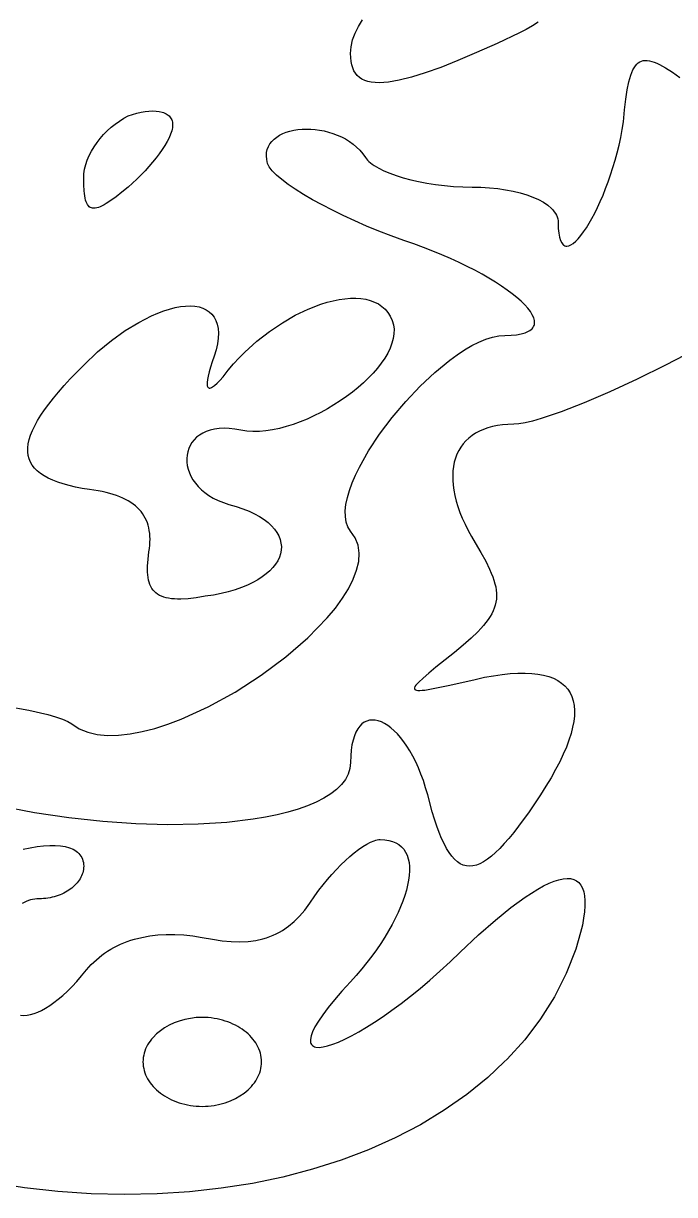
# Model space of a CAD drawing. Extents: x 0.98 to 7.44, y -5.29 to -1.05.
# Drawn here: x 6.6736 to 6.7041, y -1.7316 to -1.6768 of the extents above; entities that cross this region are included whole.
import ezdxf

# ---------------------------------------------------------------- set-up
doc = ezdxf.new("R2010")
doc.units = 0
doc.header["$MEASUREMENT"] = 0
doc.layers.add('BLACK', color=7, linetype='CONTINUOUS')

msp = doc.modelspace()

# ---------------------------------------------------------------- linework, layer by layer
at = {"layer": 'BLACK', "linetype": 'CONTINUOUS'}
for p, q in [((6.689285, -1.676918), (6.689481, -1.676614)), ((6.697707, -1.676712), (6.697432, -1.676888)), ((6.689013, -1.677545), (6.689129, -1.677229)), ((6.689129, -1.677229), (6.689285, -1.676918)), ((6.696834, -1.677218), (6.695784, -1.67771)), ((6.69714, -1.677057), (6.696834, -1.677218)), ((6.697432, -1.676888), (6.69714, -1.677057)), ((6.688918, -1.67819), (6.688942, -1.677866)), ((6.688942, -1.677866), (6.689013, -1.677545)), ((6.695784, -1.67771), (6.69482, -1.678143)), ((6.688943, -1.678553), (6.688918, -1.67819)), ((6.69482, -1.678143), (6.693938, -1.678518)), ((6.688974, -1.678714), (6.688943, -1.678553)), ((6.689019, -1.678861), (6.688974, -1.678714)), ((6.689077, -1.678993), (6.689019, -1.678861)), ((6.689149, -1.679112), (6.689077, -1.678993)), ((6.693137, -1.678835), (6.692414, -1.679094)), ((6.693938, -1.678518), (6.693137, -1.678835)), ((6.702088, -1.679074), (6.70214, -1.678955)), ((6.70214, -1.678955), (6.702196, -1.678852)), ((6.702196, -1.678852), (6.702256, -1.678762)), ((6.702256, -1.678762), (6.702321, -1.678686)), ((6.702321, -1.678686), (6.70239, -1.678624)), ((6.70239, -1.678624), (6.702464, -1.678576)), ((6.702464, -1.678576), (6.702543, -1.67854)), ((6.702543, -1.67854), (6.702628, -1.678518)), ((6.702628, -1.678518), (6.702718, -1.678508)), ((6.702718, -1.678508), (6.702814, -1.678511)), ((6.702814, -1.678511), (6.702917, -1.678526)), ((6.702917, -1.678526), (6.703025, -1.678553)), ((6.703025, -1.678553), (6.703141, -1.678592)), ((6.703141, -1.678592), (6.703263, -1.678642)), ((6.703263, -1.678642), (6.703393, -1.678704)), ((6.703393, -1.678704), (6.703674, -1.678861)), ((6.703674, -1.678861), (6.703987, -1.679061)), ((6.689234, -1.679217), (6.689149, -1.679112)), ((6.689334, -1.679308), (6.689234, -1.679217)), ((6.689449, -1.679385), (6.689334, -1.679308)), ((6.689579, -1.679447), (6.689449, -1.679385)), ((6.689724, -1.679496), (6.689579, -1.679447)), ((6.689885, -1.679531), (6.689724, -1.679496)), ((6.690254, -1.679557), (6.689885, -1.679531)), ((6.690689, -1.679527), (6.690254, -1.679557)), ((6.691192, -1.67944), (6.690689, -1.679527)), ((6.691766, -1.679296), (6.691192, -1.67944)), ((6.692414, -1.679094), (6.691766, -1.679296)), ((6.701876, -1.679887), (6.701952, -1.679516)), ((6.701952, -1.679516), (6.701994, -1.679354)), ((6.701994, -1.679354), (6.702039, -1.679206)), ((6.702039, -1.679206), (6.702088, -1.679074)), ((6.703987, -1.679061), (6.704334, -1.679301)), ((6.701809, -1.680321), (6.701876, -1.679887)), ((6.70175, -1.68082), (6.701809, -1.680321)), ((6.678295, -1.681219), (6.678501, -1.681107)), ((6.678501, -1.681107), (6.678708, -1.681035)), ((6.678708, -1.681035), (6.67891, -1.680977)), ((6.67891, -1.680977), (6.679106, -1.680931)), ((6.679106, -1.680931), (6.679295, -1.680899)), ((6.679295, -1.680899), (6.679477, -1.680879)), ((6.679477, -1.680879), (6.679649, -1.680872)), ((6.679649, -1.680872), (6.67981, -1.680879)), ((6.67981, -1.680879), (6.679959, -1.680899)), ((6.679959, -1.680899), (6.680096, -1.680931)), ((6.680096, -1.680931), (6.680159, -1.680952)), ((6.680159, -1.680952), (6.680218, -1.680977)), ((6.680218, -1.680977), (6.680274, -1.681004)), ((6.680274, -1.681004), (6.680325, -1.681035)), ((6.680325, -1.681035), (6.680372, -1.681069)), ((6.680372, -1.681069), (6.680415, -1.681107)), ((6.680415, -1.681107), (6.680454, -1.681148)), ((6.680454, -1.681148), (6.680487, -1.681191)), ((6.680487, -1.681191), (6.680516, -1.681239)), ((6.701696, -1.681385), (6.70175, -1.68082)), ((6.677526, -1.681806), (6.677707, -1.681641)), ((6.677707, -1.681641), (6.677896, -1.681487)), ((6.677896, -1.681487), (6.678093, -1.681346)), ((6.678093, -1.681346), (6.678295, -1.681219)), ((6.680516, -1.681239), (6.680541, -1.681289)), ((6.680541, -1.681289), (6.68056, -1.681343)), ((6.68056, -1.681733), (6.680541, -1.681808)), ((6.68056, -1.681343), (6.680573, -1.6814)), ((6.680573, -1.68166), (6.68056, -1.681733)), ((6.680573, -1.6814), (6.680582, -1.68146)), ((6.680582, -1.68159), (6.680573, -1.68166)), ((6.680582, -1.68146), (6.680584, -1.681524)), ((6.680584, -1.681524), (6.680582, -1.68159)), ((6.686448, -1.681751), (6.686644, -1.681732)), ((6.686644, -1.681732), (6.686844, -1.681725)), ((6.686844, -1.681725), (6.687049, -1.681729)), ((6.687049, -1.681729), (6.687257, -1.681745)), ((6.687257, -1.681745), (6.687466, -1.681772)), ((6.701638, -1.681749), (6.701696, -1.681385)), ((6.677043, -1.682357), (6.677192, -1.682165)), ((6.677192, -1.682165), (6.677354, -1.681981)), ((6.677354, -1.681981), (6.677526, -1.681806)), ((6.680415, -1.682136), (6.680325, -1.682312)), ((6.680487, -1.681967), (6.680415, -1.682136)), ((6.680516, -1.681887), (6.680487, -1.681967)), ((6.680541, -1.681808), (6.680516, -1.681887)), ((6.685228, -1.682298), (6.685335, -1.682192)), ((6.685335, -1.682192), (6.685457, -1.682096)), ((6.685457, -1.682096), (6.685594, -1.682011)), ((6.685594, -1.682011), (6.685744, -1.681937)), ((6.685744, -1.681937), (6.685905, -1.681874)), ((6.685905, -1.681874), (6.686077, -1.681822)), ((6.686077, -1.681822), (6.686259, -1.681781)), ((6.686259, -1.681781), (6.686448, -1.681751)), ((6.687466, -1.681772), (6.687675, -1.681811)), ((6.687675, -1.681811), (6.687883, -1.681862)), ((6.687883, -1.681862), (6.688089, -1.681926)), ((6.688089, -1.681926), (6.688291, -1.682001)), ((6.688291, -1.682001), (6.688487, -1.682088)), ((6.688487, -1.682088), (6.688677, -1.682188)), ((6.688677, -1.682188), (6.68886, -1.682301)), ((6.701492, -1.682473), (6.70157, -1.682112)), ((6.70157, -1.682112), (6.701638, -1.681749)), ((6.676677, -1.682967), (6.676784, -1.682759)), ((6.676784, -1.682759), (6.676906, -1.682555)), ((6.676906, -1.682555), (6.677043, -1.682357)), ((6.680096, -1.682684), (6.679959, -1.682878)), ((6.680218, -1.682495), (6.680096, -1.682684)), ((6.680325, -1.682312), (6.680218, -1.682495)), ((6.684975, -1.682984), (6.684984, -1.682827)), ((6.684984, -1.682827), (6.685015, -1.682679)), ((6.685015, -1.682679), (6.685067, -1.682542)), ((6.685067, -1.682542), (6.685139, -1.682415)), ((6.685139, -1.682415), (6.685228, -1.682298)), ((6.68886, -1.682301), (6.689034, -1.682425)), ((6.689034, -1.682425), (6.689197, -1.682563)), ((6.689197, -1.682563), (6.689349, -1.682713)), ((6.689349, -1.682713), (6.689488, -1.682876)), ((6.70131, -1.683181), (6.701405, -1.682829)), ((6.701405, -1.682829), (6.701492, -1.682473)), ((6.676486, -1.683496), (6.676515, -1.683389)), ((6.676515, -1.683389), (6.676587, -1.683177)), ((6.676587, -1.683177), (6.676677, -1.682967)), ((6.679649, -1.683273), (6.679477, -1.683473)), ((6.67981, -1.683074), (6.679649, -1.683273)), ((6.679959, -1.682878), (6.67981, -1.683074)), ((6.68499, -1.683152), (6.684975, -1.682984)), ((6.685029, -1.683329), (6.68499, -1.683152)), ((6.685111, -1.683495), (6.685029, -1.683329)), ((6.689488, -1.682876), (6.689612, -1.683051)), ((6.689612, -1.683051), (6.689657, -1.683116)), ((6.689657, -1.683116), (6.689711, -1.683181)), ((6.689711, -1.683181), (6.689776, -1.683246)), ((6.689776, -1.683246), (6.68985, -1.68331)), ((6.68985, -1.68331), (6.689933, -1.683374)), ((6.689933, -1.683374), (6.690026, -1.683437)), ((6.701207, -1.683526), (6.70131, -1.683181)), ((6.676418, -1.684024), (6.676421, -1.683919)), ((6.676421, -1.683919), (6.676429, -1.683814)), ((6.676429, -1.683814), (6.676443, -1.683708)), ((6.676443, -1.683708), (6.676462, -1.683602)), ((6.676462, -1.683602), (6.676486, -1.683496)), ((6.679106, -1.68387), (6.67891, -1.684064)), ((6.679295, -1.683672), (6.679106, -1.68387)), ((6.679477, -1.683473), (6.679295, -1.683672)), ((6.685252, -1.683678), (6.685111, -1.683495)), ((6.685448, -1.683877), (6.685252, -1.683678)), ((6.685695, -1.684089), (6.685448, -1.683877)), ((6.690026, -1.683437), (6.690237, -1.683561)), ((6.690237, -1.683561), (6.690481, -1.683681)), ((6.690481, -1.683681), (6.690755, -1.683796)), ((6.690755, -1.683796), (6.691056, -1.683905)), ((6.691056, -1.683905), (6.691383, -1.684006)), ((6.700984, -1.684193), (6.701098, -1.683864)), ((6.701098, -1.683864), (6.701207, -1.683526)), ((6.676423, -1.684341), (6.676418, -1.684024)), ((6.676439, -1.684617), (6.676423, -1.684341)), ((6.678501, -1.68444), (6.678203, -1.684684)), ((6.678708, -1.684255), (6.678501, -1.68444)), ((6.67891, -1.684064), (6.678708, -1.684255)), ((6.68599, -1.684312), (6.685695, -1.684089)), ((6.68633, -1.684545), (6.68599, -1.684312)), ((6.691383, -1.684006), (6.691733, -1.6841)), ((6.691733, -1.6841), (6.692102, -1.684184)), ((6.692102, -1.684184), (6.69249, -1.684258)), ((6.69249, -1.684258), (6.692893, -1.684321)), ((6.692893, -1.684321), (6.69331, -1.684372)), ((6.69331, -1.684372), (6.693737, -1.684409)), ((6.693737, -1.684409), (6.694172, -1.684432)), ((6.694172, -1.684432), (6.694612, -1.68444)), ((6.694612, -1.68444), (6.695024, -1.684448)), ((6.695024, -1.684448), (6.695423, -1.684472)), ((6.695423, -1.684472), (6.695809, -1.684511)), ((6.700864, -1.684511), (6.700984, -1.684193)), ((6.676451, -1.684739), (6.676439, -1.684617)), ((6.676467, -1.684851), (6.676451, -1.684739)), ((6.676486, -1.684954), (6.676467, -1.684851)), ((6.676509, -1.685046), (6.676486, -1.684954)), ((6.677933, -1.684895), (6.67769, -1.685072)), ((6.678203, -1.684684), (6.677933, -1.684895)), ((6.686711, -1.684785), (6.68633, -1.684545)), ((6.68713, -1.68503), (6.686711, -1.684785)), ((6.687582, -1.685279), (6.68713, -1.68503)), ((6.695809, -1.684511), (6.696179, -1.684564)), ((6.696179, -1.684564), (6.696531, -1.684631)), ((6.696531, -1.684631), (6.696863, -1.684711)), ((6.696863, -1.684711), (6.697173, -1.684804)), ((6.697173, -1.684804), (6.697459, -1.684909)), ((6.697459, -1.684909), (6.69772, -1.685025)), ((6.69772, -1.685025), (6.697952, -1.685152)), ((6.700614, -1.685113), (6.700741, -1.684819)), ((6.700741, -1.684819), (6.700864, -1.684511)), ((6.676535, -1.685128), (6.676509, -1.685046)), ((6.676565, -1.6852), (6.676535, -1.685128)), ((6.676599, -1.685262), (6.676565, -1.6852)), ((6.676638, -1.685315), (6.676599, -1.685262)), ((6.67668, -1.685358), (6.676638, -1.685315)), ((6.676727, -1.685391), (6.67668, -1.685358)), ((6.676778, -1.685415), (6.676727, -1.685391)), ((6.676834, -1.68543), (6.676778, -1.685415)), ((6.676896, -1.685435), (6.676834, -1.68543)), ((6.676962, -1.685431), (6.676896, -1.685435)), ((6.677033, -1.685417), (6.676962, -1.685431)), ((6.67711, -1.685395), (6.677033, -1.685417)), ((6.677192, -1.685363), (6.67711, -1.685395)), ((6.677279, -1.685323), (6.677192, -1.685363)), ((6.677373, -1.685273), (6.677279, -1.685323)), ((6.677472, -1.685215), (6.677373, -1.685273)), ((6.67769, -1.685072), (6.677472, -1.685215)), ((6.688066, -1.685529), (6.687582, -1.685279)), ((6.688576, -1.685778), (6.688066, -1.685529)), ((6.697952, -1.685152), (6.698153, -1.68529)), ((6.698153, -1.68529), (6.698323, -1.685436)), ((6.698323, -1.685436), (6.698395, -1.685513)), ((6.698395, -1.685513), (6.698459, -1.685592)), ((6.700354, -1.685659), (6.700485, -1.685393)), ((6.700485, -1.685393), (6.700614, -1.685113)), ((6.689111, -1.686024), (6.688576, -1.685778)), ((6.689666, -1.686266), (6.689111, -1.686024)), ((6.698459, -1.685592), (6.698513, -1.685673)), ((6.698513, -1.685673), (6.698558, -1.685756)), ((6.698558, -1.685756), (6.698594, -1.685841)), ((6.698594, -1.685841), (6.698619, -1.685928)), ((6.698619, -1.685928), (6.698635, -1.686017)), ((6.698635, -1.686017), (6.69864, -1.686107)), ((6.69864, -1.686107), (6.698647, -1.686373)), ((6.70009, -1.686138), (6.700222, -1.685907)), ((6.700222, -1.685907), (6.700354, -1.685659)), ((6.690238, -1.6865), (6.689666, -1.686266)), ((6.690823, -1.686726), (6.690238, -1.6865)), ((6.698647, -1.686373), (6.698668, -1.6866)), ((6.698668, -1.6866), (6.698702, -1.686789)), ((6.699703, -1.686711), (6.69983, -1.686541)), ((6.69983, -1.686541), (6.699959, -1.68635)), ((6.699959, -1.68635), (6.70009, -1.686138)), ((6.691418, -1.68694), (6.690823, -1.686726)), ((6.691881, -1.6871), (6.691418, -1.68694)), ((6.692331, -1.687265), (6.691881, -1.6871)), ((6.698702, -1.686789), (6.698749, -1.686941)), ((6.698749, -1.686941), (6.698806, -1.687057)), ((6.698806, -1.687057), (6.698874, -1.687139)), ((6.698874, -1.687139), (6.698912, -1.687167)), ((6.698912, -1.687167), (6.698952, -1.687188)), ((6.698952, -1.687188), (6.698995, -1.6872)), ((6.698995, -1.6872), (6.699039, -1.687205)), ((6.699039, -1.687205), (6.699134, -1.687192)), ((6.699134, -1.687192), (6.699237, -1.687149)), ((6.699237, -1.687149), (6.699346, -1.687078)), ((6.699346, -1.687078), (6.69946, -1.686981)), ((6.69946, -1.686981), (6.69958, -1.686858)), ((6.69958, -1.686858), (6.699703, -1.686711)), ((6.692769, -1.687435), (6.692331, -1.687265)), ((6.693193, -1.68761), (6.692769, -1.687435)), ((6.693602, -1.687788), (6.693193, -1.68761)), ((6.693996, -1.687969), (6.693602, -1.687788)), ((6.694373, -1.688153), (6.693996, -1.687969)), ((6.694734, -1.688338), (6.694373, -1.688153)), ((6.695076, -1.688524), (6.694734, -1.688338)), ((6.6954, -1.68871), (6.695076, -1.688524)), ((6.695704, -1.688895), (6.6954, -1.68871)), ((6.695988, -1.689079), (6.695704, -1.688895)), ((6.696251, -1.689261), (6.695988, -1.689079)), ((6.696492, -1.68944), (6.696251, -1.689261)), ((6.686935, -1.690154), (6.687529, -1.689926)), ((6.687529, -1.689926), (6.687819, -1.689837)), ((6.687819, -1.689837), (6.688104, -1.689764)), ((6.688104, -1.689764), (6.688381, -1.689708)), ((6.688381, -1.689708), (6.68865, -1.68967)), ((6.68865, -1.68967), (6.68891, -1.689649)), ((6.68891, -1.689649), (6.68916, -1.689646)), ((6.68916, -1.689646), (6.689399, -1.689662)), ((6.689399, -1.689662), (6.689625, -1.689696)), ((6.689625, -1.689696), (6.689838, -1.68975)), ((6.689838, -1.68975), (6.690036, -1.689823)), ((6.690036, -1.689823), (6.690219, -1.689916)), ((6.690219, -1.689916), (6.690385, -1.690029)), ((6.69671, -1.689616), (6.696492, -1.68944)), ((6.696904, -1.689787), (6.69671, -1.689616)), ((6.697074, -1.689954), (6.696904, -1.689787)), ((6.697219, -1.690115), (6.697074, -1.689954)), ((6.678994, -1.690775), (6.679598, -1.690467)), ((6.679598, -1.690467), (6.679888, -1.690342)), ((6.679888, -1.690342), (6.68017, -1.690237)), ((6.68017, -1.690237), (6.680443, -1.690151)), ((6.680443, -1.690151), (6.680704, -1.690085)), ((6.680704, -1.690085), (6.680954, -1.690039)), ((6.680954, -1.690039), (6.681192, -1.690013)), ((6.681192, -1.690013), (6.681416, -1.690007)), ((6.681416, -1.690007), (6.681626, -1.690021)), ((6.681626, -1.690021), (6.681821, -1.690054)), ((6.681821, -1.690054), (6.681999, -1.690108)), ((6.681999, -1.690108), (6.68216, -1.690183)), ((6.68216, -1.690183), (6.682303, -1.690277)), ((6.682303, -1.690277), (6.682427, -1.690392)), ((6.682427, -1.690392), (6.682531, -1.690527)), ((6.685722, -1.690792), (6.686329, -1.690443)), ((6.686329, -1.690443), (6.686935, -1.690154)), ((6.690385, -1.690029), (6.690534, -1.690162)), ((6.690534, -1.690162), (6.690663, -1.690317)), ((6.690663, -1.690317), (6.690773, -1.690493)), ((6.690773, -1.690493), (6.690862, -1.69069)), ((6.697337, -1.69027), (6.697219, -1.690115)), ((6.697429, -1.690418), (6.697337, -1.69027)), ((6.697493, -1.690558), (6.697429, -1.690418)), ((6.678366, -1.69116), (6.678994, -1.690775)), ((6.682531, -1.690527), (6.682614, -1.690683)), ((6.682614, -1.690683), (6.682675, -1.69086)), ((6.682675, -1.69086), (6.682713, -1.691057)), ((6.682713, -1.691057), (6.682728, -1.691275)), ((6.68512, -1.691198), (6.685722, -1.690792)), ((6.690862, -1.69069), (6.690923, -1.69089)), ((6.690923, -1.69089), (6.690952, -1.691097)), ((6.697418, -1.691073), (6.697457, -1.691027)), ((6.697457, -1.691027), (6.697488, -1.690977)), ((6.697488, -1.690977), (6.697512, -1.690925)), ((6.697529, -1.69069), (6.697493, -1.690558)), ((6.697512, -1.690925), (6.697527, -1.69087)), ((6.697527, -1.69087), (6.697535, -1.690812)), ((6.697536, -1.690752), (6.697529, -1.69069)), ((6.697535, -1.690812), (6.697536, -1.690752)), ((6.677723, -1.691622), (6.678366, -1.69116)), ((6.682717, -1.691514), (6.682681, -1.691774)), ((6.682728, -1.691275), (6.682717, -1.691514)), ((6.684533, -1.691657), (6.68512, -1.691198)), ((6.690917, -1.691532), (6.690856, -1.691757)), ((6.690949, -1.691312), (6.690917, -1.691532)), ((6.690952, -1.691097), (6.690949, -1.691312)), ((6.69493, -1.691699), (6.695251, -1.691565)), ((6.695251, -1.691565), (6.695561, -1.691466)), ((6.695561, -1.691466), (6.695858, -1.691405)), ((6.695858, -1.691405), (6.69614, -1.691385)), ((6.69614, -1.691385), (6.696434, -1.691377)), ((6.696434, -1.691377), (6.696691, -1.691353)), ((6.696691, -1.691353), (6.696913, -1.691315)), ((6.696913, -1.691315), (6.697099, -1.691262)), ((6.697099, -1.691262), (6.697252, -1.691196)), ((6.697252, -1.691196), (6.697315, -1.691158)), ((6.697315, -1.691158), (6.69737, -1.691117)), ((6.69737, -1.691117), (6.697418, -1.691073)), ((6.676418, -1.692774), (6.677071, -1.69216)), ((6.677071, -1.69216), (6.677723, -1.691622)), ((6.682619, -1.692055), (6.682529, -1.692357)), ((6.682681, -1.691774), (6.682619, -1.692055)), ((6.683699, -1.692441), (6.683969, -1.692168)), ((6.683969, -1.692168), (6.684533, -1.691657)), ((6.690768, -1.691986), (6.690655, -1.692217)), ((6.690856, -1.691757), (6.690768, -1.691986)), ((6.693915, -1.692291), (6.69426, -1.692064)), ((6.69426, -1.692064), (6.694598, -1.691866)), ((6.694598, -1.691866), (6.69493, -1.691699)), ((6.705029, -1.692079), (6.703674, -1.692787)), ((6.682433, -1.69263), (6.682353, -1.692877)), ((6.682529, -1.692357), (6.682433, -1.69263)), ((6.683437, -1.692726), (6.683699, -1.692441)), ((6.690357, -1.692684), (6.690176, -1.692917)), ((6.690517, -1.69245), (6.690357, -1.692684)), ((6.690655, -1.692217), (6.690517, -1.69245)), ((6.692865, -1.693119), (6.693566, -1.692544)), ((6.693566, -1.692544), (6.693915, -1.692291)), ((6.675785, -1.693428), (6.67609, -1.693106)), ((6.67609, -1.693106), (6.676418, -1.692774)), ((6.68229, -1.693097), (6.682242, -1.69329)), ((6.682353, -1.692877), (6.68229, -1.693097)), ((6.682946, -1.693329), (6.683186, -1.693022)), ((6.683186, -1.693022), (6.683437, -1.692726)), ((6.689975, -1.693149), (6.689756, -1.693378)), ((6.690176, -1.692917), (6.689975, -1.693149)), ((6.69217, -1.693772), (6.692865, -1.693119)), ((6.703674, -1.692787), (6.702338, -1.693442)), ((6.675239, -1.694038), (6.675501, -1.693739)), ((6.675501, -1.693739), (6.675785, -1.693428)), ((6.682197, -1.693592), (6.682196, -1.69365)), ((6.682196, -1.69365), (6.682198, -1.693701)), ((6.682211, -1.693455), (6.682197, -1.693592)), ((6.682198, -1.693701), (6.682205, -1.693744)), ((6.682205, -1.693744), (6.682216, -1.69378)), ((6.682242, -1.69329), (6.682211, -1.693455)), ((6.682216, -1.69378), (6.682231, -1.693809)), ((6.682231, -1.693809), (6.682251, -1.693831)), ((6.682407, -1.693826), (6.682451, -1.693802)), ((6.682451, -1.693802), (6.682498, -1.693771)), ((6.682498, -1.693771), (6.68255, -1.693731)), ((6.68255, -1.693731), (6.682666, -1.693629)), ((6.682666, -1.693629), (6.682797, -1.693495)), ((6.682797, -1.693495), (6.682946, -1.693329)), ((6.68952, -1.693604), (6.689269, -1.693825)), ((6.689756, -1.693378), (6.68952, -1.693604)), ((6.691498, -1.694485), (6.69217, -1.693772)), ((6.702338, -1.693442), (6.701054, -1.694032)), ((6.674781, -1.694605), (6.674999, -1.694327)), ((6.674999, -1.694327), (6.675239, -1.694038)), ((6.682251, -1.693831), (6.682274, -1.693845)), ((6.682274, -1.693845), (6.682301, -1.693852)), ((6.682301, -1.693852), (6.682332, -1.693851)), ((6.682332, -1.693851), (6.682368, -1.693842)), ((6.682368, -1.693842), (6.682407, -1.693826)), ((6.688727, -1.694249), (6.688438, -1.69445)), ((6.689004, -1.69404), (6.688727, -1.694249)), ((6.689269, -1.693825), (6.689004, -1.69404)), ((6.701054, -1.694032), (6.699855, -1.694544)), ((6.67441, -1.69513), (6.674585, -1.694873)), ((6.674585, -1.694873), (6.674781, -1.694605)), ((6.687834, -1.694825), (6.687522, -1.694997)), ((6.68814, -1.694643), (6.687834, -1.694825)), ((6.688438, -1.69445), (6.68814, -1.694643)), ((6.690862, -1.695239), (6.691498, -1.694485)), ((6.699855, -1.694544), (6.698773, -1.694965)), ((6.674127, -1.695615), (6.674258, -1.695378)), ((6.674258, -1.695378), (6.67441, -1.69513)), ((6.686558, -1.695436), (6.686233, -1.695553)), ((6.686882, -1.695303), (6.686558, -1.695436)), ((6.687204, -1.695156), (6.686882, -1.695303)), ((6.687522, -1.694997), (6.687204, -1.695156)), ((6.690279, -1.696015), (6.690862, -1.695239)), ((6.697442, -1.695398), (6.697092, -1.695482)), ((6.697841, -1.695282), (6.697442, -1.695398)), ((6.698773, -1.694965), (6.697841, -1.695282)), ((6.67393, -1.69606), (6.674018, -1.695842)), ((6.674018, -1.695842), (6.674127, -1.695615)), ((6.681993, -1.695961), (6.681842, -1.696054)), ((6.68216, -1.695883), (6.681993, -1.695961)), ((6.682343, -1.69582), (6.68216, -1.695883)), ((6.682543, -1.695774), (6.682343, -1.69582)), ((6.682758, -1.695745), (6.682543, -1.695774)), ((6.68299, -1.695735), (6.682758, -1.695745)), ((6.683237, -1.695744), (6.68299, -1.695735)), ((6.6835, -1.695776), (6.683237, -1.695744)), ((6.683779, -1.695829), (6.6835, -1.695776)), ((6.684058, -1.695869), (6.683779, -1.695829)), ((6.684348, -1.695886), (6.684058, -1.695869)), ((6.684648, -1.69588), (6.684348, -1.695886)), ((6.684955, -1.695853), (6.684648, -1.69588)), ((6.685268, -1.695806), (6.684955, -1.695853)), ((6.685587, -1.69574), (6.685268, -1.695806)), ((6.685909, -1.695655), (6.685587, -1.69574)), ((6.686233, -1.695553), (6.685909, -1.695655)), ((6.694771, -1.69597), (6.694606, -1.696078)), ((6.694949, -1.695874), (6.694771, -1.69597)), ((6.69514, -1.69579), (6.694949, -1.695874)), ((6.695345, -1.695718), (6.69514, -1.69579)), ((6.695562, -1.695659), (6.695345, -1.695718)), ((6.695792, -1.695612), (6.695562, -1.695659)), ((6.696034, -1.695579), (6.695792, -1.695612)), ((6.696289, -1.695558), (6.696034, -1.695579)), ((6.696557, -1.695551), (6.696289, -1.695558)), ((6.696795, -1.695534), (6.696557, -1.695551)), ((6.697092, -1.695482), (6.696795, -1.695534)), ((6.673797, -1.696656), (6.67382, -1.696466)), ((6.67382, -1.696466), (6.673864, -1.696268)), ((6.673864, -1.696268), (6.67393, -1.69606)), ((6.681408, -1.696539), (6.681342, -1.696684)), ((6.681491, -1.696403), (6.681408, -1.696539)), ((6.681592, -1.696276), (6.681491, -1.696403)), ((6.681709, -1.696159), (6.681592, -1.696276)), ((6.681842, -1.696054), (6.681709, -1.696159)), ((6.689763, -1.696796), (6.690279, -1.696015)), ((6.694191, -1.696467), (6.69408, -1.696618)), ((6.694316, -1.696326), (6.694191, -1.696467)), ((6.694454, -1.696196), (6.694316, -1.696326)), ((6.694606, -1.696078), (6.694454, -1.696196)), ((6.673796, -1.696836), (6.673797, -1.696656)), ((6.673817, -1.697007), (6.673796, -1.696836)), ((6.673859, -1.69717), (6.673817, -1.697007)), ((6.681262, -1.696992), (6.681248, -1.697154)), ((6.681293, -1.696835), (6.681262, -1.696992)), ((6.681342, -1.696684), (6.681293, -1.696835)), ((6.689328, -1.697564), (6.689763, -1.696796)), ((6.6939, -1.69695), (6.693831, -1.697131)), ((6.693983, -1.696779), (6.6939, -1.69695)), ((6.69408, -1.696618), (6.693983, -1.696779)), ((6.673923, -1.697324), (6.673859, -1.69717)), ((6.674008, -1.697469), (6.673923, -1.697324)), ((6.674114, -1.697606), (6.674008, -1.697469)), ((6.674242, -1.697735), (6.674114, -1.697606)), ((6.681248, -1.697154), (6.681251, -1.697319)), ((6.681251, -1.697319), (6.681272, -1.697486)), ((6.681272, -1.697486), (6.681312, -1.697653)), ((6.681312, -1.697653), (6.681369, -1.697821)), ((6.689147, -1.697936), (6.689328, -1.697564)), ((6.693736, -1.697521), (6.69371, -1.697729)), ((6.693776, -1.697321), (6.693736, -1.697521)), ((6.693831, -1.697131), (6.693776, -1.697321)), ((6.674392, -1.697856), (6.674242, -1.697735)), ((6.674562, -1.697969), (6.674392, -1.697856)), ((6.674754, -1.698074), (6.674562, -1.697969)), ((6.674968, -1.698172), (6.674754, -1.698074)), ((6.675203, -1.698262), (6.674968, -1.698172)), ((6.681369, -1.697821), (6.681444, -1.697987)), ((6.681444, -1.697987), (6.681538, -1.69815)), ((6.681538, -1.69815), (6.68165, -1.69831)), ((6.688992, -1.698299), (6.689147, -1.697936)), ((6.69371, -1.697729), (6.693699, -1.697945)), ((6.693699, -1.697945), (6.693702, -1.69817)), ((6.693702, -1.69817), (6.693721, -1.698403)), ((6.675459, -1.698345), (6.675203, -1.698262)), ((6.675736, -1.698421), (6.675459, -1.698345)), ((6.676035, -1.698489), (6.675736, -1.698421)), ((6.676355, -1.698551), (6.676035, -1.698489)), ((6.676696, -1.698607), (6.676355, -1.698551)), ((6.677096, -1.698667), (6.676696, -1.698607)), ((6.677284, -1.698703), (6.677096, -1.698667)), ((6.677464, -1.698744), (6.677284, -1.698703)), ((6.677637, -1.698788), (6.677464, -1.698744)), ((6.68165, -1.69831), (6.681781, -1.698464)), ((6.681781, -1.698464), (6.68193, -1.698612)), ((6.68193, -1.698612), (6.682098, -1.698752)), ((6.688767, -1.698983), (6.688864, -1.698648)), ((6.688864, -1.698648), (6.688992, -1.698299)), ((6.693721, -1.698403), (6.693754, -1.698643)), ((6.693754, -1.698643), (6.693803, -1.698891)), ((6.677801, -1.698836), (6.677637, -1.698788)), ((6.677957, -1.698889), (6.677801, -1.698836)), ((6.678106, -1.698945), (6.677957, -1.698889)), ((6.678247, -1.699006), (6.678106, -1.698945)), ((6.67838, -1.699071), (6.678247, -1.699006)), ((6.678506, -1.69914), (6.67838, -1.699071)), ((6.678624, -1.699212), (6.678506, -1.69914)), ((6.678735, -1.699289), (6.678624, -1.699212)), ((6.678838, -1.69937), (6.678735, -1.699289)), ((6.682098, -1.698752), (6.682284, -1.698884)), ((6.682284, -1.698884), (6.68249, -1.699006)), ((6.68249, -1.699006), (6.682715, -1.699117)), ((6.682715, -1.699117), (6.68296, -1.699216)), ((6.68296, -1.699216), (6.683223, -1.699301)), ((6.688702, -1.699301), (6.688767, -1.698983)), ((6.693803, -1.698891), (6.693867, -1.699146)), ((6.693867, -1.699146), (6.693946, -1.699408)), ((6.678934, -1.699455), (6.678838, -1.69937)), ((6.679022, -1.699544), (6.678934, -1.699455)), ((6.679103, -1.699638), (6.679022, -1.699544)), ((6.679177, -1.699735), (6.679103, -1.699638)), ((6.679243, -1.699836), (6.679177, -1.699735)), ((6.679302, -1.699941), (6.679243, -1.699836)), ((6.683223, -1.699301), (6.683562, -1.699398)), ((6.683562, -1.699398), (6.683875, -1.699504)), ((6.683875, -1.699504), (6.684162, -1.699619)), ((6.684162, -1.699619), (6.684423, -1.699743)), ((6.684423, -1.699743), (6.684659, -1.699874)), ((6.68867, -1.699599), (6.688702, -1.699301)), ((6.688674, -1.699876), (6.68867, -1.699599)), ((6.693946, -1.699408), (6.69404, -1.699676)), ((6.69404, -1.699676), (6.694151, -1.699951)), ((6.679355, -1.700051), (6.679302, -1.699941)), ((6.6794, -1.700164), (6.679355, -1.700051)), ((6.679438, -1.700282), (6.6794, -1.700164)), ((6.679469, -1.700404), (6.679438, -1.700282)), ((6.684659, -1.699874), (6.68487, -1.700012)), ((6.68487, -1.700012), (6.685056, -1.700156)), ((6.685056, -1.700156), (6.685218, -1.700306)), ((6.685218, -1.700306), (6.685354, -1.700461)), ((6.688715, -1.700128), (6.688674, -1.699876)), ((6.688796, -1.700354), (6.688715, -1.700128)), ((6.688918, -1.700551), (6.688796, -1.700354)), ((6.694151, -1.699951), (6.694277, -1.700232)), ((6.694277, -1.700232), (6.694419, -1.700518)), ((6.679493, -1.700529), (6.679469, -1.700404)), ((6.679511, -1.700659), (6.679493, -1.700529)), ((6.679521, -1.700793), (6.679511, -1.700659)), ((6.679525, -1.700931), (6.679521, -1.700793)), ((6.679522, -1.701073), (6.679525, -1.700931)), ((6.685354, -1.700461), (6.685467, -1.700619)), ((6.685467, -1.700619), (6.685554, -1.70078)), ((6.685554, -1.70078), (6.685618, -1.700944)), ((6.685618, -1.700944), (6.685658, -1.70111)), ((6.689135, -1.700866), (6.688918, -1.700551)), ((6.689267, -1.70121), (6.689135, -1.700866)), ((6.694419, -1.700518), (6.694577, -1.70081)), ((6.694577, -1.70081), (6.694751, -1.701107)), ((6.679473, -1.701524), (6.679496, -1.701369)), ((6.679496, -1.701369), (6.679512, -1.701219)), ((6.679512, -1.701219), (6.679522, -1.701073)), ((6.685667, -1.701444), (6.685637, -1.70161)), ((6.685658, -1.70111), (6.685675, -1.701277)), ((6.685675, -1.701277), (6.685667, -1.701444)), ((6.68932, -1.701579), (6.689267, -1.70121)), ((6.694751, -1.701107), (6.695018, -1.701555)), ((6.67941, -1.702188), (6.679431, -1.701872)), ((6.679431, -1.701872), (6.679473, -1.701524)), ((6.685506, -1.701939), (6.685406, -1.7021)), ((6.685583, -1.701776), (6.685506, -1.701939)), ((6.685637, -1.70161), (6.685583, -1.701776)), ((6.689203, -1.702381), (6.689297, -1.70197)), ((6.689297, -1.70197), (6.68932, -1.701579)), ((6.695018, -1.701555), (6.695245, -1.701966)), ((6.695245, -1.701966), (6.695431, -1.702343)), ((6.679411, -1.702474), (6.67941, -1.702188)), ((6.679421, -1.702605), (6.679411, -1.702474)), ((6.684972, -1.702558), (6.684782, -1.7027)), ((6.685139, -1.70241), (6.684972, -1.702558)), ((6.685284, -1.702257), (6.685139, -1.70241)), ((6.685406, -1.7021), (6.685284, -1.702257)), ((6.689042, -1.702809), (6.689203, -1.702381)), ((6.695431, -1.702343), (6.695509, -1.70252)), ((6.695509, -1.70252), (6.695576, -1.702691)), ((6.679436, -1.702728), (6.679421, -1.702605)), ((6.679458, -1.702844), (6.679436, -1.702728)), ((6.679487, -1.702952), (6.679458, -1.702844)), ((6.679522, -1.703053), (6.679487, -1.702952)), ((6.679564, -1.703147), (6.679522, -1.703053)), ((6.684083, -1.703087), (6.683807, -1.703199)), ((6.684338, -1.702965), (6.684083, -1.703087)), ((6.684571, -1.702836), (6.684338, -1.702965)), ((6.684782, -1.7027), (6.684571, -1.702836)), ((6.688819, -1.703249), (6.689042, -1.702809)), ((6.695576, -1.702691), (6.695632, -1.702856)), ((6.695632, -1.702856), (6.695678, -1.703015)), ((6.695678, -1.703015), (6.695713, -1.703169)), ((6.679613, -1.703234), (6.679564, -1.703147)), ((6.679669, -1.703313), (6.679613, -1.703234)), ((6.679732, -1.703385), (6.679669, -1.703313)), ((6.679803, -1.703451), (6.679732, -1.703385)), ((6.679882, -1.703509), (6.679803, -1.703451)), ((6.679969, -1.703561), (6.679882, -1.703509)), ((6.680063, -1.703605), (6.679969, -1.703561)), ((6.680166, -1.703644), (6.680063, -1.703605)), ((6.680278, -1.703675), (6.680166, -1.703644)), ((6.680398, -1.7037), (6.680278, -1.703675)), ((6.68169, -1.703674), (6.68131, -1.703717)), ((6.682112, -1.703607), (6.68169, -1.703674)), ((6.682493, -1.703548), (6.682112, -1.703607)), ((6.682853, -1.703478), (6.682493, -1.703548)), ((6.683192, -1.703395), (6.682853, -1.703478)), ((6.68351, -1.703302), (6.683192, -1.703395)), ((6.683807, -1.703199), (6.68351, -1.703302)), ((6.688538, -1.7037), (6.688819, -1.703249)), ((6.695713, -1.703169), (6.695737, -1.703319)), ((6.695737, -1.703319), (6.695751, -1.703465)), ((6.695753, -1.703607), (6.695744, -1.703747)), ((6.695751, -1.703465), (6.695753, -1.703607)), ((6.680527, -1.703718), (6.680398, -1.7037)), ((6.680665, -1.703731), (6.680527, -1.703718)), ((6.680812, -1.703736), (6.680665, -1.703731)), ((6.680968, -1.703736), (6.680812, -1.703736)), ((6.68131, -1.703717), (6.680968, -1.703736)), ((6.68782, -1.70462), (6.688204, -1.704158)), ((6.688204, -1.704158), (6.688538, -1.7037)), ((6.695648, -1.704156), (6.695594, -1.70429)), ((6.695692, -1.704021), (6.695648, -1.704156)), ((6.695723, -1.703885), (6.695692, -1.704021)), ((6.695744, -1.703747), (6.695723, -1.703885)), ((6.686923, -1.705544), (6.68782, -1.70462)), ((6.695358, -1.704696), (6.695256, -1.704834)), ((6.695449, -1.70456), (6.695358, -1.704696)), ((6.695527, -1.704424), (6.695449, -1.70456)), ((6.695594, -1.70429), (6.695527, -1.704424)), ((6.694876, -1.705264), (6.694561, -1.705569)), ((6.695015, -1.705117), (6.694876, -1.705264)), ((6.695142, -1.704974), (6.695015, -1.705117)), ((6.695256, -1.704834), (6.695142, -1.704974)), ((6.685883, -1.706447), (6.686923, -1.705544)), ((6.694561, -1.705569), (6.694196, -1.705895)), ((6.693779, -1.706246), (6.692915, -1.706932)), ((6.694196, -1.705895), (6.693779, -1.706246)), ((6.684734, -1.707305), (6.685883, -1.706447)), ((6.692915, -1.706932), (6.692579, -1.707206)), ((6.683512, -1.708093), (6.684734, -1.707305)), ((6.69231, -1.707437), (6.692108, -1.707627)), ((6.692579, -1.707206), (6.69231, -1.707437)), ((6.693564, -1.707767), (6.694751, -1.707496)), ((6.694751, -1.707496), (6.695196, -1.707401)), ((6.695196, -1.707401), (6.695619, -1.707325)), ((6.695619, -1.707325), (6.696019, -1.707267)), ((6.696019, -1.707267), (6.696398, -1.707227)), ((6.696398, -1.707227), (6.696754, -1.707206)), ((6.696754, -1.707206), (6.697088, -1.707202)), ((6.697088, -1.707202), (6.6974, -1.707216)), ((6.6974, -1.707216), (6.69769, -1.707248)), ((6.69769, -1.707248), (6.697957, -1.707298)), ((6.697957, -1.707298), (6.698201, -1.707365)), ((6.698201, -1.707365), (6.698424, -1.707448)), ((6.698424, -1.707448), (6.698623, -1.707549)), ((6.691912, -1.707889), (6.691908, -1.707931)), ((6.691908, -1.707931), (6.691921, -1.707964)), ((6.691934, -1.707837), (6.691912, -1.707889)), ((6.691921, -1.707964), (6.691953, -1.70799)), ((6.691975, -1.707776), (6.691934, -1.707837)), ((6.691953, -1.70799), (6.692004, -1.708006)), ((6.692033, -1.707706), (6.691975, -1.707776)), ((6.692004, -1.708006), (6.692073, -1.708015)), ((6.692108, -1.707627), (6.692033, -1.707706)), ((6.692073, -1.708015), (6.692161, -1.708016)), ((6.692161, -1.708016), (6.692268, -1.708009)), ((6.692268, -1.708009), (6.692394, -1.707995)), ((6.692394, -1.707995), (6.692705, -1.707945)), ((6.692705, -1.707945), (6.693094, -1.707868)), ((6.693094, -1.707868), (6.693564, -1.707767)), ((6.698623, -1.707549), (6.6988, -1.707667)), ((6.6988, -1.707667), (6.698955, -1.707802)), ((6.698955, -1.707802), (6.699087, -1.707953)), ((6.699087, -1.707953), (6.699196, -1.708121)), ((6.682251, -1.708786), (6.683512, -1.708093)), ((6.699196, -1.708121), (6.699282, -1.708305)), ((6.699282, -1.708305), (6.699345, -1.708505)), ((6.699345, -1.708505), (6.699386, -1.708721)), ((6.672807, -1.708746), (6.673855, -1.708939)), ((6.673855, -1.708939), (6.674738, -1.709149)), ((6.674738, -1.709149), (6.675106, -1.709257)), ((6.680988, -1.70936), (6.682251, -1.708786)), ((6.699386, -1.708721), (6.699403, -1.708952)), ((6.699403, -1.708952), (6.699398, -1.7092)), ((6.675106, -1.709257), (6.675419, -1.709366)), ((6.675419, -1.709366), (6.675673, -1.709474)), ((6.675673, -1.709474), (6.675862, -1.709579)), ((6.675862, -1.709579), (6.676213, -1.709807)), ((6.679758, -1.70979), (6.680367, -1.709594)), ((6.680367, -1.709594), (6.680988, -1.70936)), ((6.689345, -1.70969), (6.689252, -1.709816)), ((6.689448, -1.709587), (6.689345, -1.70969)), ((6.68956, -1.709507), (6.689448, -1.709587)), ((6.689678, -1.709449), (6.68956, -1.709507)), ((6.689804, -1.709414), (6.689678, -1.709449)), ((6.689936, -1.709402), (6.689804, -1.709414)), ((6.690073, -1.709411), (6.689936, -1.709402)), ((6.690214, -1.709441), (6.690073, -1.709411)), ((6.690359, -1.709492), (6.690214, -1.709441)), ((6.690507, -1.709564), (6.690359, -1.709492)), ((6.690656, -1.709657), (6.690507, -1.709564)), ((6.690807, -1.70977), (6.690656, -1.709657)), ((6.69937, -1.709463), (6.699318, -1.709741)), ((6.699398, -1.7092), (6.69937, -1.709463)), ((6.676213, -1.709807), (6.676612, -1.709971)), ((6.676612, -1.709971), (6.677053, -1.710074)), ((6.677053, -1.710074), (6.677534, -1.71012)), ((6.677534, -1.71012), (6.678049, -1.710111)), ((6.678049, -1.710111), (6.678594, -1.710051)), ((6.678594, -1.710051), (6.679165, -1.709943)), ((6.679165, -1.709943), (6.679758, -1.70979)), ((6.689095, -1.710141), (6.689033, -1.710339)), ((6.689168, -1.709966), (6.689095, -1.710141)), ((6.689252, -1.709816), (6.689168, -1.709966)), ((6.690959, -1.709902), (6.690807, -1.70977)), ((6.69111, -1.710054), (6.690959, -1.709902)), ((6.691261, -1.710225), (6.69111, -1.710054)), ((6.691409, -1.710415), (6.691261, -1.710225)), ((6.699243, -1.710035), (6.699145, -1.710343)), ((6.699318, -1.709741), (6.699243, -1.710035)), ((6.688948, -1.710811), (6.688925, -1.711085)), ((6.688984, -1.710563), (6.688948, -1.710811)), ((6.689033, -1.710339), (6.688984, -1.710563)), ((6.691554, -1.710623), (6.691409, -1.710415)), ((6.691697, -1.710849), (6.691554, -1.710623)), ((6.699024, -1.710667), (6.69888, -1.711005)), ((6.699145, -1.710343), (6.699024, -1.710667)), ((6.688925, -1.711085), (6.688918, -1.711385)), ((6.691835, -1.711093), (6.691697, -1.710849)), ((6.691967, -1.711355), (6.691835, -1.711093)), ((6.692095, -1.711633), (6.691967, -1.711355)), ((6.698712, -1.711358), (6.698521, -1.711725)), ((6.69888, -1.711005), (6.698712, -1.711358)), ((6.68889, -1.711665), (6.68881, -1.711931)), ((6.688918, -1.711385), (6.68889, -1.711665)), ((6.692215, -1.711929), (6.692095, -1.711633)), ((6.698521, -1.711725), (6.698306, -1.712107)), ((6.688495, -1.712425), (6.688265, -1.712651)), ((6.688677, -1.712185), (6.688495, -1.712425)), ((6.68881, -1.711931), (6.688677, -1.712185)), ((6.692328, -1.712241), (6.692215, -1.711929)), ((6.692433, -1.712569), (6.692328, -1.712241)), ((6.698306, -1.712107), (6.698068, -1.712503)), ((6.687989, -1.712864), (6.68767, -1.713062)), ((6.688265, -1.712651), (6.687989, -1.712864)), ((6.692529, -1.712912), (6.692433, -1.712569)), ((6.692739, -1.713694), (6.692529, -1.712912)), ((6.697807, -1.712912), (6.697279, -1.713694)), ((6.698068, -1.712503), (6.697807, -1.712912)), ((6.67411, -1.713743), (6.672484, -1.713432)), ((6.686905, -1.713417), (6.686465, -1.713573)), ((6.687308, -1.713247), (6.686905, -1.713417)), ((6.68767, -1.713062), (6.687308, -1.713247)), ((6.675726, -1.713985), (6.67411, -1.713743)), ((6.677316, -1.714158), (6.675726, -1.713985)), ((6.684355, -1.714049), (6.683119, -1.714197)), ((6.684931, -1.713952), (6.684355, -1.714049)), ((6.685475, -1.713841), (6.684931, -1.713952)), ((6.685987, -1.713714), (6.685475, -1.713841)), ((6.686465, -1.713573), (6.685987, -1.713714)), ((6.692846, -1.714045), (6.692739, -1.713694)), ((6.692955, -1.714371), (6.692846, -1.714045)), ((6.697279, -1.713694), (6.696788, -1.714371)), ((6.678866, -1.714265), (6.677316, -1.714158)), ((6.680359, -1.714306), (6.678866, -1.714265)), ((6.681782, -1.714283), (6.680359, -1.714306)), ((6.683119, -1.714197), (6.681782, -1.714283)), ((6.693066, -1.71467), (6.692955, -1.714371)), ((6.696788, -1.714371), (6.696556, -1.71467)), ((6.689673, -1.715213), (6.68985, -1.71512)), ((6.68985, -1.71512), (6.690016, -1.715052)), ((6.690016, -1.715052), (6.690094, -1.715028)), ((6.690094, -1.715028), (6.690169, -1.71501)), ((6.690169, -1.71501), (6.69024, -1.714999)), ((6.69024, -1.714999), (6.690307, -1.714996)), ((6.690307, -1.714996), (6.690519, -1.715006)), ((6.690519, -1.715006), (6.690712, -1.715036)), ((6.690712, -1.715036), (6.690887, -1.715084)), ((6.690887, -1.715084), (6.691045, -1.715151)), ((6.691045, -1.715151), (6.691184, -1.715236)), ((6.693179, -1.714944), (6.693066, -1.71467)), ((6.693294, -1.715191), (6.693179, -1.714944)), ((6.693412, -1.715412), (6.693294, -1.715191)), ((6.696116, -1.715191), (6.695908, -1.715412)), ((6.696332, -1.714944), (6.696116, -1.715191)), ((6.696556, -1.71467), (6.696332, -1.714944)), ((6.67358, -1.715457), (6.673919, -1.715382)), ((6.673919, -1.715382), (6.67424, -1.715326)), ((6.67424, -1.715326), (6.674543, -1.715289)), ((6.674543, -1.715289), (6.674826, -1.71527)), ((6.674826, -1.71527), (6.675089, -1.715271)), ((6.675089, -1.715271), (6.67533, -1.715289)), ((6.67533, -1.715289), (6.67555, -1.715326)), ((6.67555, -1.715326), (6.675747, -1.71538)), ((6.675747, -1.71538), (6.67592, -1.715452)), ((6.67592, -1.715452), (6.675997, -1.715495)), ((6.675997, -1.715495), (6.676069, -1.715542)), ((6.676069, -1.715542), (6.676134, -1.715593)), ((6.676134, -1.715593), (6.676192, -1.715649)), ((6.676192, -1.715649), (6.676244, -1.715709)), ((6.676244, -1.715709), (6.67629, -1.715773)), ((6.688883, -1.715794), (6.689089, -1.71562)), ((6.689089, -1.71562), (6.689291, -1.715465)), ((6.689291, -1.715465), (6.689486, -1.715328)), ((6.689486, -1.715328), (6.689673, -1.715213)), ((6.691184, -1.715236), (6.691305, -1.715337)), ((6.691305, -1.715337), (6.691409, -1.715455)), ((6.691409, -1.715455), (6.691496, -1.715588)), ((6.691496, -1.715588), (6.691566, -1.715736)), ((6.691566, -1.715736), (6.691618, -1.715899)), ((6.693533, -1.715608), (6.693412, -1.715412)), ((6.693658, -1.715777), (6.693533, -1.715608)), ((6.695707, -1.715608), (6.695514, -1.715777)), ((6.695908, -1.715412), (6.695707, -1.715608)), ((6.67629, -1.715773), (6.676328, -1.715841)), ((6.676328, -1.715841), (6.67636, -1.715914)), ((6.67636, -1.715914), (6.676385, -1.715991)), ((6.676385, -1.715991), (6.676403, -1.716072)), ((6.676403, -1.716072), (6.676414, -1.716157)), ((6.676414, -1.716157), (6.676418, -1.716246)), ((6.676418, -1.716246), (6.676415, -1.716323)), ((6.688251, -1.716407), (6.688462, -1.716189)), ((6.688462, -1.716189), (6.688673, -1.715985)), ((6.688673, -1.715985), (6.688883, -1.715794)), ((6.691618, -1.715899), (6.691654, -1.716074)), ((6.691654, -1.716074), (6.691674, -1.716263)), ((6.691674, -1.716263), (6.691677, -1.716464)), ((6.693786, -1.71592), (6.693658, -1.715777)), ((6.693918, -1.716037), (6.693786, -1.71592)), ((6.694054, -1.716129), (6.693918, -1.716037)), ((6.694195, -1.716194), (6.694054, -1.716129)), ((6.69434, -1.716233), (6.694195, -1.716194)), ((6.694491, -1.716246), (6.69434, -1.716233)), ((6.694646, -1.716233), (6.694491, -1.716246)), ((6.694808, -1.716194), (6.694646, -1.716233)), ((6.694975, -1.716129), (6.694808, -1.716194)), ((6.695148, -1.716037), (6.694975, -1.716129)), ((6.695328, -1.71592), (6.695148, -1.716037)), ((6.695514, -1.715777), (6.695328, -1.71592)), ((6.676249, -1.716836), (6.676206, -1.716904)), ((6.676287, -1.716767), (6.676249, -1.716836)), ((6.676321, -1.716696), (6.676287, -1.716767)), ((6.67635, -1.716624), (6.676321, -1.716696)), ((6.676374, -1.716551), (6.67635, -1.716624)), ((6.676393, -1.716476), (6.676374, -1.716551)), ((6.676407, -1.7164), (6.676393, -1.716476)), ((6.676415, -1.716323), (6.676407, -1.7164)), ((6.687835, -1.716875), (6.688041, -1.716636)), ((6.688041, -1.716636), (6.688251, -1.716407)), ((6.691664, -1.716676), (6.691636, -1.716898)), ((6.691677, -1.716464), (6.691664, -1.716676)), ((6.69867, -1.716878), (6.698872, -1.716835)), ((6.698872, -1.716835), (6.699057, -1.716819)), ((6.699057, -1.716819), (6.699223, -1.716829)), ((6.699223, -1.716829), (6.699372, -1.716865)), ((6.67572, -1.717373), (6.675643, -1.717421)), ((6.675793, -1.717322), (6.67572, -1.717373)), ((6.675863, -1.717269), (6.675793, -1.717322)), ((6.675929, -1.717213), (6.675863, -1.717269)), ((6.675992, -1.717155), (6.675929, -1.717213)), ((6.676052, -1.717095), (6.675992, -1.717155)), ((6.676107, -1.717033), (6.676052, -1.717095)), ((6.676158, -1.716969), (6.676107, -1.717033)), ((6.676206, -1.716904), (6.676158, -1.716969)), ((6.687251, -1.717635), (6.687438, -1.717376)), ((6.687438, -1.717376), (6.687633, -1.717122)), ((6.687633, -1.717122), (6.687835, -1.716875)), ((6.691532, -1.717373), (6.691457, -1.717624)), ((6.691591, -1.717131), (6.691532, -1.717373)), ((6.691636, -1.716898), (6.691591, -1.717131)), ((6.697091, -1.717693), (6.697685, -1.717315)), ((6.697685, -1.717315), (6.697957, -1.717166)), ((6.697957, -1.717166), (6.698212, -1.717044)), ((6.698212, -1.717044), (6.698449, -1.716948)), ((6.698449, -1.716948), (6.69867, -1.716878)), ((6.699372, -1.716865), (6.699503, -1.716928)), ((6.699503, -1.716928), (6.699615, -1.717017)), ((6.699615, -1.717017), (6.699709, -1.717132)), ((6.699709, -1.717132), (6.699784, -1.717274)), ((6.699784, -1.717274), (6.69984, -1.717442)), ((6.673634, -1.717943), (6.67354, -1.717993)), ((6.67373, -1.717899), (6.673634, -1.717943)), ((6.673827, -1.717861), (6.67373, -1.717899)), ((6.673926, -1.71783), (6.673827, -1.717861)), ((6.674026, -1.717806), (6.673926, -1.71783)), ((6.674128, -1.717788), (6.674026, -1.717806)), ((6.674231, -1.717777), (6.674128, -1.717788)), ((6.674334, -1.717774), (6.674231, -1.717777)), ((6.674438, -1.717771), (6.674334, -1.717774)), ((6.674541, -1.717766), (6.674438, -1.717771)), ((6.674643, -1.717756), (6.674541, -1.717766)), ((6.674743, -1.717742), (6.674643, -1.717756)), ((6.674842, -1.717725), (6.674743, -1.717742)), ((6.674939, -1.717704), (6.674842, -1.717725)), ((6.675035, -1.71768), (6.674939, -1.717704)), ((6.675129, -1.717652), (6.675035, -1.71768)), ((6.67522, -1.717621), (6.675129, -1.717652)), ((6.67531, -1.717587), (6.67522, -1.717621)), ((6.675397, -1.71755), (6.67531, -1.717587)), ((6.675482, -1.71751), (6.675397, -1.71755)), ((6.675564, -1.717467), (6.675482, -1.71751)), ((6.675643, -1.717421), (6.675564, -1.717467)), ((6.687015, -1.717983), (6.687251, -1.717635)), ((6.691366, -1.717883), (6.691262, -1.718149)), ((6.691457, -1.717624), (6.691366, -1.717883)), ((6.696429, -1.718178), (6.697091, -1.717693)), ((6.69984, -1.717442), (6.699877, -1.717637)), ((6.699877, -1.717637), (6.699895, -1.717857)), ((6.699895, -1.717857), (6.699894, -1.718104)), ((6.686526, -1.718584), (6.686774, -1.718299)), ((6.686774, -1.718299), (6.687015, -1.717983)), ((6.691142, -1.718422), (6.691008, -1.718701)), ((6.691262, -1.718149), (6.691142, -1.718422)), ((6.695702, -1.718769), (6.696429, -1.718178)), ((6.699873, -1.718377), (6.699833, -1.718677)), ((6.699894, -1.718104), (6.699873, -1.718377)), ((6.686005, -1.719059), (6.68627, -1.718837)), ((6.68627, -1.718837), (6.686526, -1.718584)), ((6.69086, -1.718985), (6.690697, -1.719273)), ((6.691008, -1.718701), (6.69086, -1.718985)), ((6.694911, -1.719468), (6.695702, -1.718769)), ((6.699773, -1.719002), (6.699693, -1.719353)), ((6.699833, -1.718677), (6.699773, -1.719002)), ((6.678796, -1.719666), (6.679149, -1.719579)), ((6.679149, -1.719579), (6.679515, -1.719513)), ((6.679515, -1.719513), (6.679895, -1.719469)), ((6.679895, -1.719469), (6.680287, -1.719447)), ((6.680287, -1.719447), (6.680692, -1.719446)), ((6.680692, -1.719446), (6.681108, -1.719468)), ((6.681108, -1.719468), (6.681536, -1.719512)), ((6.681536, -1.719512), (6.681973, -1.719579)), ((6.681973, -1.719579), (6.682454, -1.71967)), ((6.684975, -1.719599), (6.685133, -1.719544)), ((6.685133, -1.719544), (6.685287, -1.719482)), ((6.685287, -1.719482), (6.685438, -1.719412)), ((6.685438, -1.719412), (6.685584, -1.719335)), ((6.685584, -1.719335), (6.685728, -1.719251)), ((6.685728, -1.719251), (6.686005, -1.719059)), ((6.690521, -1.719565), (6.690331, -1.719861)), ((6.690697, -1.719273), (6.690521, -1.719565)), ((6.694057, -1.720274), (6.694911, -1.719468)), ((6.699693, -1.719353), (6.699473, -1.720135)), ((6.67754, -1.720224), (6.677683, -1.720136)), ((6.677683, -1.720136), (6.67783, -1.720053)), ((6.67783, -1.720053), (6.677981, -1.719976)), ((6.677981, -1.719976), (6.678136, -1.719903)), ((6.678136, -1.719903), (6.678296, -1.719836)), ((6.678296, -1.719836), (6.678459, -1.719774)), ((6.678459, -1.719774), (6.678626, -1.719717)), ((6.678626, -1.719717), (6.678796, -1.719666)), ((6.682454, -1.71967), (6.682906, -1.719735)), ((6.682906, -1.719735), (6.683333, -1.719773)), ((6.683333, -1.719773), (6.683735, -1.719783)), ((6.683735, -1.719783), (6.684115, -1.719766)), ((6.684115, -1.719766), (6.684473, -1.719721)), ((6.684473, -1.719721), (6.684812, -1.719647)), ((6.684812, -1.719647), (6.684975, -1.719599)), ((6.690331, -1.719861), (6.690128, -1.720159)), ((6.699473, -1.720135), (6.699018, -1.721279)), ((6.676891, -1.720738), (6.677012, -1.720625)), ((6.677012, -1.720625), (6.677137, -1.720517)), ((6.677137, -1.720517), (6.677267, -1.720414)), ((6.677267, -1.720414), (6.677401, -1.720316)), ((6.677401, -1.720316), (6.67754, -1.720224)), ((6.689912, -1.720459), (6.689682, -1.72076)), ((6.690128, -1.720159), (6.689912, -1.720459)), ((6.693577, -1.720731), (6.694057, -1.720274)), ((6.676324, -1.721384), (6.676557, -1.721107)), ((6.676557, -1.721107), (6.676663, -1.720979)), ((6.676663, -1.720979), (6.676775, -1.720856)), ((6.676775, -1.720856), (6.676891, -1.720738)), ((6.68944, -1.721061), (6.689185, -1.721362)), ((6.689682, -1.72076), (6.68944, -1.721061)), ((6.692633, -1.721579), (6.693102, -1.721166)), ((6.693102, -1.721166), (6.693577, -1.720731)), ((6.675873, -1.721879), (6.676096, -1.721641)), ((6.676096, -1.721641), (6.676324, -1.721384)), ((6.688918, -1.721662), (6.688515, -1.7221)), ((6.689185, -1.721362), (6.688918, -1.721662)), ((6.692173, -1.721968), (6.692633, -1.721579)), ((6.699018, -1.721279), (6.698464, -1.722367)), ((6.675231, -1.722476), (6.67544, -1.722296)), ((6.67544, -1.722296), (6.675654, -1.722097)), ((6.675654, -1.722097), (6.675873, -1.721879)), ((6.688515, -1.7221), (6.688164, -1.722503)), ((6.691281, -1.722675), (6.691721, -1.722334)), ((6.691721, -1.722334), (6.692173, -1.721968)), ((6.674637, -1.7229), (6.674829, -1.722778)), ((6.674829, -1.722778), (6.675027, -1.722636)), ((6.675027, -1.722636), (6.675231, -1.722476)), ((6.687863, -1.72287), (6.687612, -1.723204)), ((6.688164, -1.722503), (6.687863, -1.72287)), ((6.690854, -1.722992), (6.691281, -1.722675)), ((6.698464, -1.722367), (6.697815, -1.723398)), ((6.673466, -1.723225), (6.673613, -1.723235)), ((6.673613, -1.723235), (6.673767, -1.723226)), ((6.673767, -1.723226), (6.673928, -1.723199)), ((6.673928, -1.723199), (6.674096, -1.723153)), ((6.674096, -1.723153), (6.67427, -1.723088)), ((6.67427, -1.723088), (6.67445, -1.723003)), ((6.67445, -1.723003), (6.674637, -1.7229)), ((6.68115, -1.723426), (6.680895, -1.723498)), ((6.681415, -1.723373), (6.68115, -1.723426)), ((6.68169, -1.72334), (6.681415, -1.723373)), ((6.681831, -1.723332), (6.68169, -1.72334)), ((6.681973, -1.723329), (6.681831, -1.723332)), ((6.682116, -1.723332), (6.681973, -1.723329)), ((6.682256, -1.72334), (6.682116, -1.723332)), ((6.682395, -1.723354), (6.682256, -1.72334)), ((6.682531, -1.723373), (6.682395, -1.723354)), ((6.682665, -1.723397), (6.682531, -1.723373)), ((6.682797, -1.723426), (6.682665, -1.723397)), ((6.682926, -1.72346), (6.682797, -1.723426)), ((6.687612, -1.723204), (6.687408, -1.723502)), ((6.690044, -1.72355), (6.690441, -1.723284)), ((6.690441, -1.723284), (6.690854, -1.722992)), ((6.697815, -1.723398), (6.697075, -1.724372)), ((6.680012, -1.723954), (6.679832, -1.724104)), ((6.680209, -1.723818), (6.680012, -1.723954)), ((6.680423, -1.723695), (6.680209, -1.723818)), ((6.680652, -1.723589), (6.680423, -1.723695)), ((6.680895, -1.723498), (6.680652, -1.723589)), ((6.683052, -1.723498), (6.682926, -1.72346)), ((6.683175, -1.723541), (6.683052, -1.723498)), ((6.683295, -1.723589), (6.683175, -1.723541)), ((6.683411, -1.72364), (6.683295, -1.723589)), ((6.683524, -1.723695), (6.683411, -1.72364)), ((6.683633, -1.723755), (6.683524, -1.723695)), ((6.683738, -1.723818), (6.683633, -1.723755)), ((6.683839, -1.723884), (6.683738, -1.723818)), ((6.683935, -1.723954), (6.683839, -1.723884)), ((6.684027, -1.724027), (6.683935, -1.723954)), ((6.68725, -1.723768), (6.687136, -1.724)), ((6.687408, -1.723502), (6.68725, -1.723768)), ((6.689304, -1.724005), (6.689665, -1.72379)), ((6.689665, -1.72379), (6.690044, -1.72355)), ((6.679471, -1.724526), (6.679415, -1.724618)), ((6.679532, -1.724437), (6.679471, -1.724526)), ((6.679599, -1.72435), (6.679532, -1.724437)), ((6.679672, -1.724265), (6.679599, -1.72435)), ((6.679832, -1.724104), (6.679672, -1.724265)), ((6.684115, -1.724104), (6.684027, -1.724027)), ((6.684197, -1.724183), (6.684115, -1.724104)), ((6.684275, -1.724265), (6.684197, -1.724183)), ((6.684348, -1.72435), (6.684275, -1.724265)), ((6.684415, -1.724437), (6.684348, -1.72435)), ((6.684476, -1.724526), (6.684415, -1.724437)), ((6.684532, -1.724618), (6.684476, -1.724526)), ((6.687065, -1.724199), (6.687034, -1.724366)), ((6.687034, -1.724366), (6.687034, -1.724438)), ((6.687034, -1.724438), (6.687044, -1.724501)), ((6.687044, -1.724501), (6.687063, -1.724557)), ((6.687136, -1.724), (6.687065, -1.724199)), ((6.688083, -1.72459), (6.688352, -1.724485)), ((6.688352, -1.724485), (6.688646, -1.724352)), ((6.688646, -1.724352), (6.688964, -1.724192)), ((6.688964, -1.724192), (6.689304, -1.724005)), ((6.697075, -1.724372), (6.69625, -1.725288)), ((6.679252, -1.725004), (6.679228, -1.725104)), ((6.679283, -1.724905), (6.679252, -1.725004)), ((6.679321, -1.724808), (6.679283, -1.724905)), ((6.679365, -1.724712), (6.679321, -1.724808)), ((6.679415, -1.724618), (6.679365, -1.724712)), ((6.684582, -1.724712), (6.684532, -1.724618)), ((6.684626, -1.724808), (6.684582, -1.724712)), ((6.684663, -1.724905), (6.684626, -1.724808)), ((6.684694, -1.725004), (6.684663, -1.724905)), ((6.684719, -1.725104), (6.684694, -1.725004)), ((6.687063, -1.724557), (6.687091, -1.724605)), ((6.687091, -1.724605), (6.687128, -1.724645)), ((6.687128, -1.724645), (6.687175, -1.724678)), ((6.687175, -1.724678), (6.68723, -1.724702)), ((6.68723, -1.724702), (6.687293, -1.724719)), ((6.687293, -1.724719), (6.687445, -1.724731)), ((6.687445, -1.724731), (6.687628, -1.724713)), ((6.687628, -1.724713), (6.687841, -1.724666)), ((6.687841, -1.724666), (6.688083, -1.72459)), ((6.679199, -1.725309), (6.679196, -1.725412)), ((6.679196, -1.725412), (6.679199, -1.725516)), ((6.67921, -1.725206), (6.679199, -1.725309)), ((6.679199, -1.725516), (6.67921, -1.725619)), ((6.679228, -1.725104), (6.67921, -1.725206)), ((6.67921, -1.725619), (6.679228, -1.725721)), ((6.684737, -1.725206), (6.684719, -1.725104)), ((6.684719, -1.725721), (6.684737, -1.725619)), ((6.684748, -1.725309), (6.684737, -1.725206)), ((6.684737, -1.725619), (6.684748, -1.725516)), ((6.684751, -1.725412), (6.684748, -1.725309)), ((6.684748, -1.725516), (6.684751, -1.725412)), ((6.696118, -1.725412), (6.695344, -1.726145)), ((6.69625, -1.725288), (6.696118, -1.725412)), ((6.679228, -1.725721), (6.679252, -1.725821)), ((6.679252, -1.725821), (6.679283, -1.72592)), ((6.679283, -1.72592), (6.679321, -1.726017)), ((6.679321, -1.726017), (6.679365, -1.726113)), ((6.679365, -1.726113), (6.679415, -1.726207)), ((6.684532, -1.726207), (6.684582, -1.726113)), ((6.684582, -1.726113), (6.684626, -1.726017)), ((6.684626, -1.726017), (6.684663, -1.72592)), ((6.684663, -1.72592), (6.684694, -1.725821)), ((6.684694, -1.725821), (6.684719, -1.725721)), ((6.695344, -1.726145), (6.694362, -1.726943)), ((6.679415, -1.726207), (6.679471, -1.726298)), ((6.679471, -1.726298), (6.679532, -1.726388)), ((6.679532, -1.726388), (6.679599, -1.726475)), ((6.679599, -1.726475), (6.679672, -1.72656)), ((6.679672, -1.72656), (6.679749, -1.726642)), ((6.679749, -1.726642), (6.679832, -1.726721)), ((6.679832, -1.726721), (6.679919, -1.726798)), ((6.683935, -1.726871), (6.684115, -1.726721)), ((6.684115, -1.726721), (6.684275, -1.72656)), ((6.684275, -1.72656), (6.684348, -1.726475)), ((6.684348, -1.726475), (6.684415, -1.726388)), ((6.684415, -1.726388), (6.684476, -1.726298)), ((6.684476, -1.726298), (6.684532, -1.726207)), ((6.679919, -1.726798), (6.680012, -1.726871)), ((6.680012, -1.726871), (6.680108, -1.726941)), ((6.680108, -1.726941), (6.680209, -1.727007)), ((6.680209, -1.727007), (6.680314, -1.72707)), ((6.680314, -1.72707), (6.680423, -1.72713)), ((6.680423, -1.72713), (6.680536, -1.727185)), ((6.680536, -1.727185), (6.680652, -1.727236)), ((6.680652, -1.727236), (6.680772, -1.727284)), ((6.683052, -1.727326), (6.683295, -1.727236)), ((6.683295, -1.727236), (6.683524, -1.72713)), ((6.683524, -1.72713), (6.683738, -1.727007)), ((6.683738, -1.727007), (6.683935, -1.726871)), ((6.694362, -1.726943), (6.693308, -1.72768)), ((6.680772, -1.727284), (6.680895, -1.727326)), ((6.680895, -1.727326), (6.681021, -1.727365)), ((6.681021, -1.727365), (6.68115, -1.727399)), ((6.68115, -1.727399), (6.681281, -1.727428)), ((6.681281, -1.727428), (6.681415, -1.727452)), ((6.681415, -1.727452), (6.681552, -1.727471)), ((6.681552, -1.727471), (6.68169, -1.727485)), ((6.68169, -1.727485), (6.681831, -1.727493)), ((6.681831, -1.727493), (6.681973, -1.727496)), ((6.681973, -1.727496), (6.682116, -1.727493)), ((6.682116, -1.727493), (6.682256, -1.727485)), ((6.682256, -1.727485), (6.682531, -1.727452)), ((6.682531, -1.727452), (6.682797, -1.727399)), ((6.682797, -1.727399), (6.683052, -1.727326)), ((6.693308, -1.72768), (6.692187, -1.728357)), ((6.692187, -1.728357), (6.691004, -1.728972)), ((6.691004, -1.728972), (6.689764, -1.729525)), ((6.68847, -1.730015), (6.687128, -1.730441)), ((6.689764, -1.729525), (6.68847, -1.730015)), ((6.687128, -1.730441), (6.685742, -1.730804)), ((6.673644, -1.731305), (6.672075, -1.731058)), ((6.684318, -1.731101), (6.682859, -1.731333)), ((6.685742, -1.730804), (6.684318, -1.731101)), ((6.675211, -1.731482), (6.673644, -1.731305)), ((6.676772, -1.731589), (6.675211, -1.731482)), ((6.678322, -1.731627), (6.676772, -1.731589)), ((6.679856, -1.731596), (6.678322, -1.731627)), ((6.68137, -1.731498), (6.679856, -1.731596)), ((6.682859, -1.731333), (6.68137, -1.731498))]:
    msp.add_line(p, q, dxfattribs=at)

doc.saveas('drawing.dxf')
